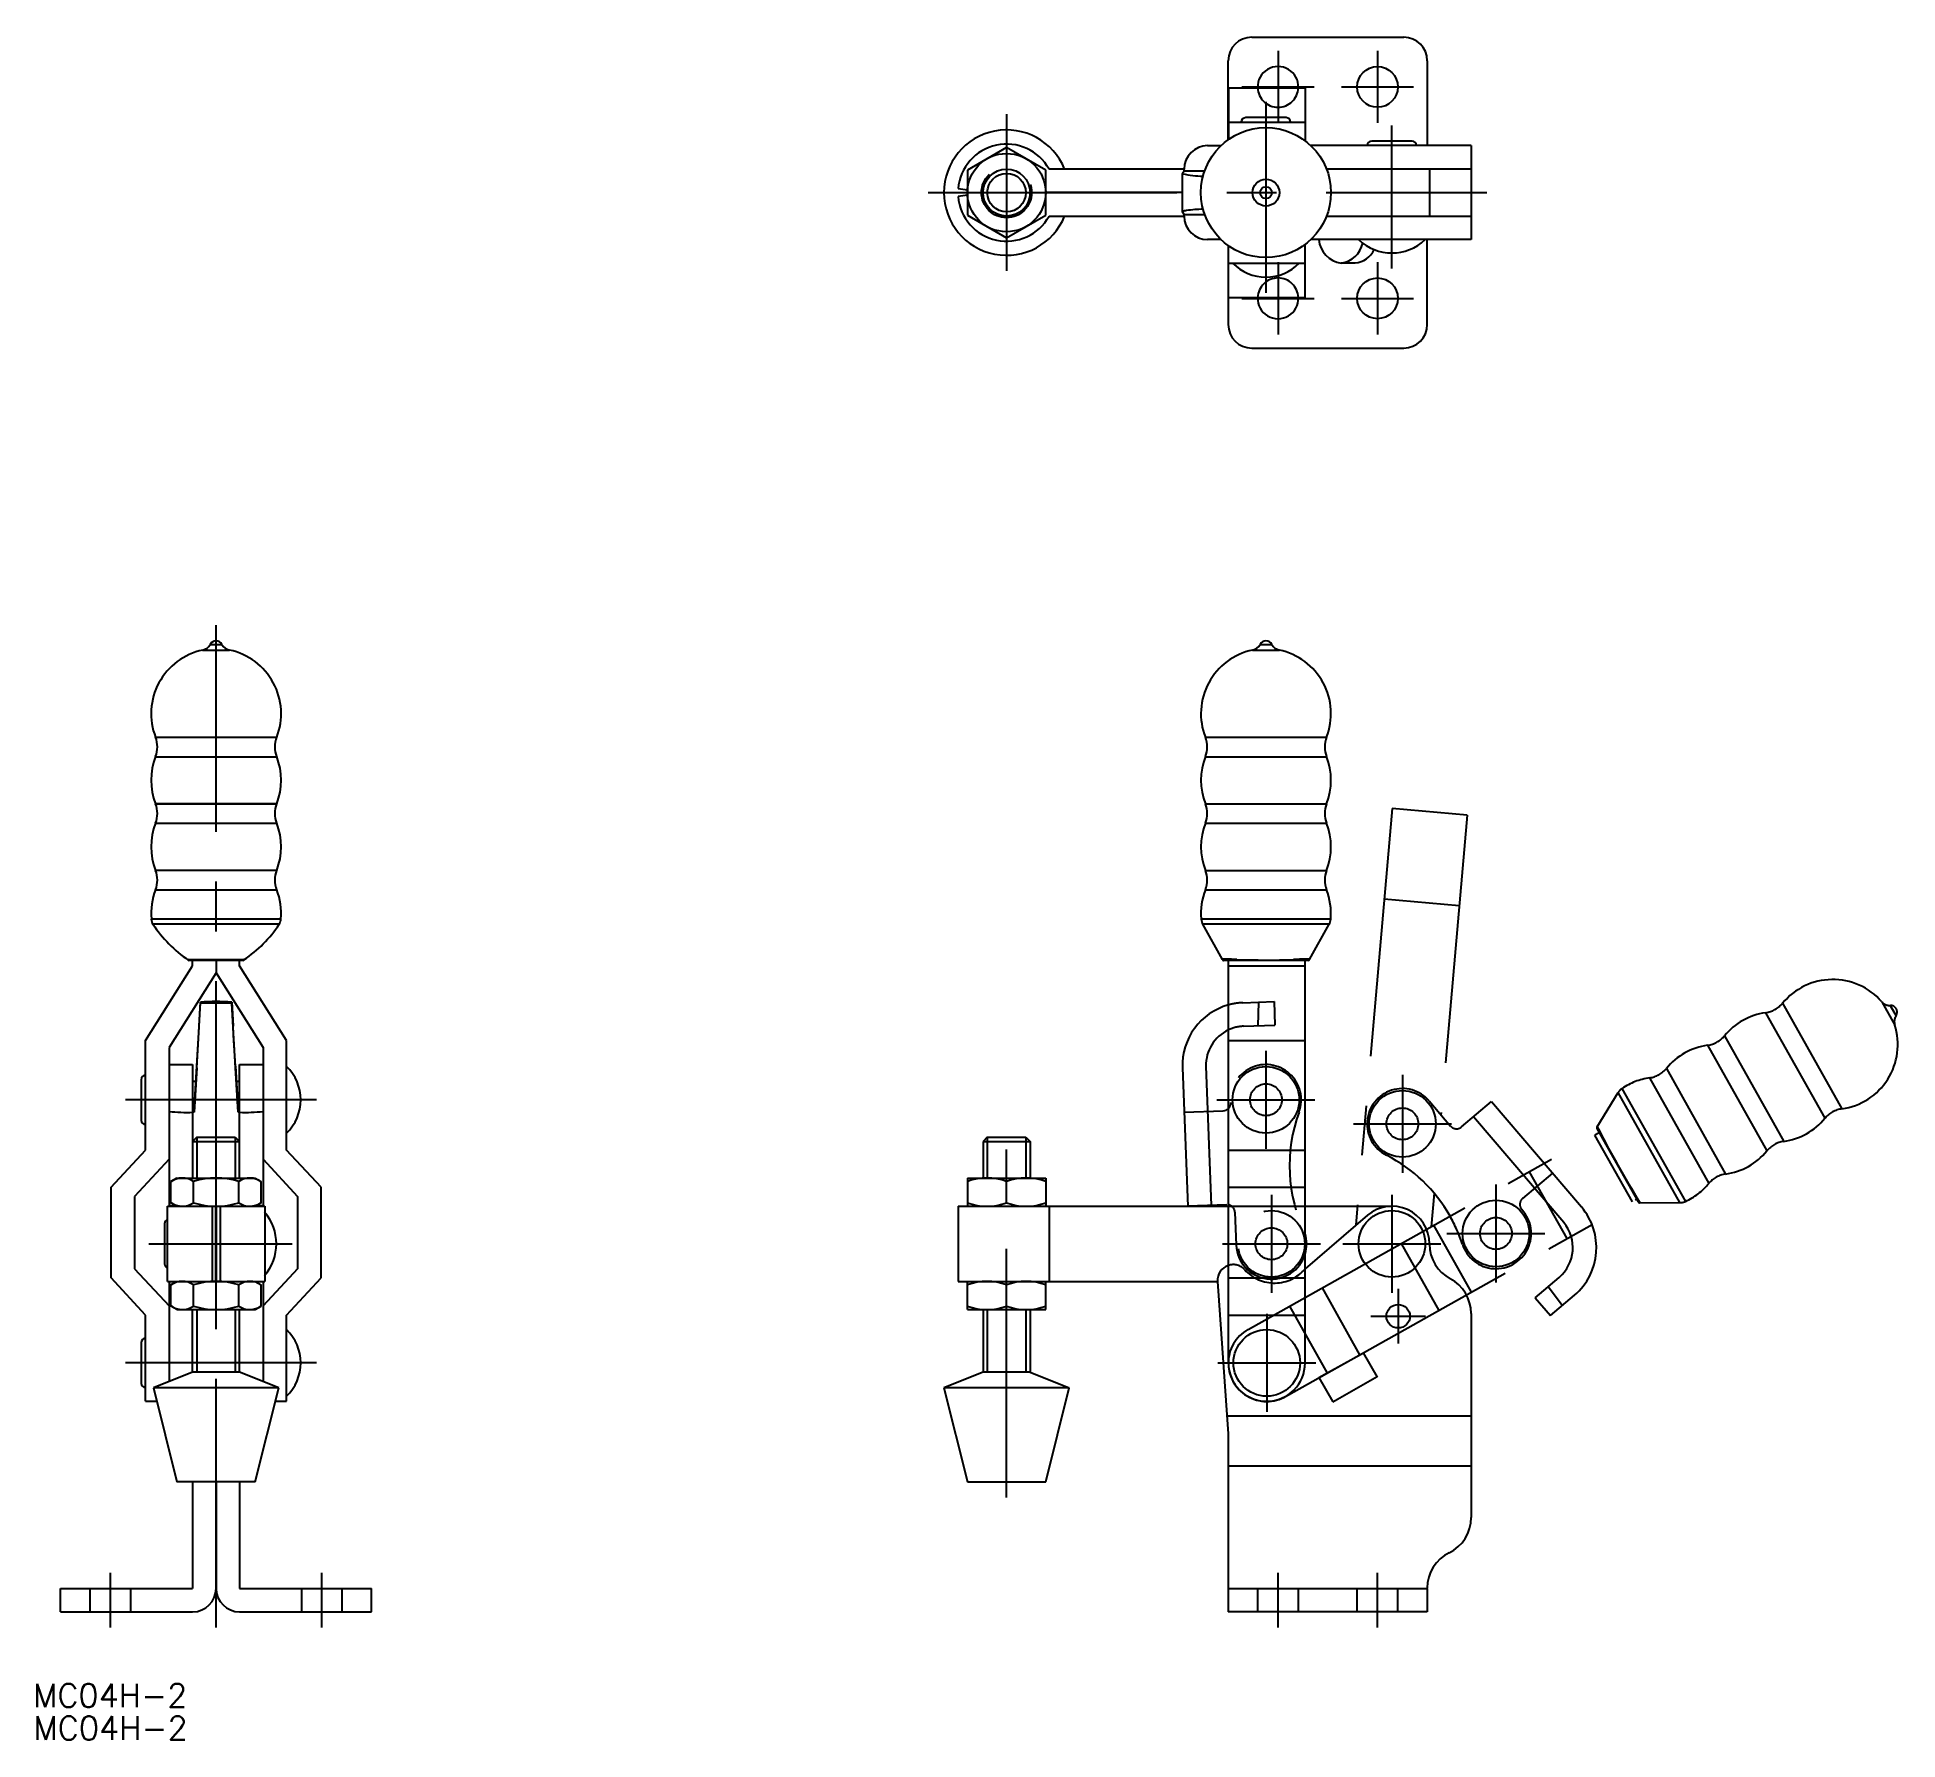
# Model space of a CAD drawing. Extents: x -152 to 85, y -16 to 201.
import ezdxf

# ---------------------------------------------------------------- set-up
doc = ezdxf.new("R2010")
doc.units = 0
for name, pattern in [('CENTER', [50.8, 31.75, -6.35, 6.35, -6.35]), ('DASHED', [19.05, 12.7, -6.35]), ('PHANTOM', [63.5, 31.75, -6.35, 6.35, -6.35, 6.35, -6.35])]:
    doc.linetypes.add(name, pattern=pattern)
doc.layers.get('0').update_dxf_attribs({"linetype": 'CONTINUOUS'})
doc.layers.add('CENTER', color=1, linetype='CENTER')
doc.styles.get("Standard").update_dxf_attribs({"font": 'txt.shx', "height": 3, "bigfont": 'bigfont.shx'})

# ---------------------------------------------------------------- blocks, each defined once
blk = doc.blocks.new('*U2')
at = {"color": 7, "linetype": 'CONTINUOUS'}
blk.add_text('MC04H-2', height=3, dxfattribs=at).set_placement((-152.55, -12.18))
blk = doc.blocks.new('*U3')
at = {"color": 7, "linetype": 'CONTINUOUS'}
blk.add_text('MC04H-2', height=3, dxfattribs=at).set_placement((-152.5, -16.34))

msp = doc.modelspace()

# ---------------------------------------------------------------- linework, layer by layer
at = {"color": 7, "linetype": 'CONTINUOUS'}
for p, q in [((3, 201.09), (22.4, 201.09)), ((0, 188), (0, 198.09)), ((25.4, 198.09), (25.4, 187.24)), ((0.01, 194.64), (9.81, 194.64)), ((0.01, 194.64), (0.01, 188.01)), ((9.81, 194.64), (9.81, 187.87)), ((0.01, 190.24), (9.81, 190.24)), ((7.39, 190.82), (2.24, 190.82)), ((23.46, 187.82), (18.31, 187.82)), ((-28.3, 187.01), (-33.3, 184.13)), ((-23.3, 184.13), (-28.3, 187.01)), ((-2.64, 187.24), (-0.92, 187.24)), ((31, 187.24), (10.55, 187.24)), ((31, 187.24), (31, 175.24)), ((-33.3, 184.13), (-33.3, 178.35)), ((-23.3, 178.35), (-23.3, 184.13)), ((-5.63, 184.24), (-22.88, 184.24)), ((-5.85, 183.71), (-5.63, 184.04)), ((-5.85, 178.79), (-5.85, 183.69)), ((-5.63, 184.04), (-5.63, 184.24)), ((-5.63, 184.04), (-3, 184.04)), ((31, 184.24), (12.55, 184.24)), ((25.69, 184.24), (25.69, 178.24)), ((-34.48, 181.75), (-33.3, 181.59)), ((-33.3, 180.93), (-34.48, 180.73)), ((-5.85, 181.24), (-23.3, 181.24)), ((13.11, 181.24), (31, 181.24)), ((-33.3, 178.35), (-28.3, 175.47)), ((-28.3, 175.47), (-23.3, 178.35)), ((-22.88, 178.24), (-5.63, 178.24)), ((-5.63, 178.44), (-5.85, 178.77)), ((-5.63, 178.44), (-3, 178.44)), ((-5.63, 178.24), (-5.63, 178.44)), ((12.55, 178.24), (31, 178.24)), ((-0.92, 175.24), (-2.64, 175.24)), ((0, 174.48), (0, 164.39)), ((0.01, 167.84), (0.01, 174.47)), ((9.81, 167.84), (9.81, 174.62)), ((31, 175.24), (10.55, 175.24)), ((25.4, 164.39), (25.4, 175.24)), ((0.01, 172.24), (9.81, 172.24)), ((16.2, 172.25), (14.41, 172.25)), ((0.01, 167.84), (9.81, 167.84)), ((3, 161.39), (22.4, 161.39)), ((-129.96, 123.54), (-128.45, 123.54)), ((4.06, 123.54), (5.56, 123.54)), ((-130.92, 122.82), (-127.49, 122.82)), ((3.1, 122.82), (6.53, 122.82)), ((-136.94, 111.68), (-121.47, 111.68)), ((-2.92, 111.68), (12.55, 111.68)), ((-136.94, 109.21), (-121.47, 109.21)), ((-2.92, 109.21), (12.55, 109.21)), ((-121.47, 103.18), (-136.94, 103.18)), ((-136.94, 103.18), (-121.47, 103.18)), ((-2.92, 103.18), (12.55, 103.18)), ((-136.94, 100.71), (-121.47, 100.71)), ((-136.94, 100.71), (-121.47, 100.71)), ((-2.92, 100.71), (12.55, 100.71)), ((-121.47, 94.68), (-136.94, 94.68)), ((-2.92, 94.68), (12.55, 94.68)), ((-136.94, 92.21), (-121.47, 92.21)), ((-2.92, 92.21), (12.55, 92.21)), ((-137.47, 88.49), (-120.94, 88.49)), ((-3.46, 88.49), (13.08, 88.49)), ((-121.14, 87.81), (-137.27, 87.81)), ((12.88, 87.81), (-3.25, 87.81)), ((-0.75, 83.31), (-3.25, 87.81)), ((10.37, 83.3), (12.88, 87.81)), ((-132.74, 83.34), (-132.76, 83.24)), ((-125.77, 83.2), (-132.64, 83.2)), ((-132.2, 82.51), (-132.2, 83.2)), ((-129.2, 83.2), (-129.2, 81.59)), ((-126.2, 82.51), (-126.2, 83.2)), ((-125.66, 83.33), (-125.65, 83.24)), ((-0.73, 83.33), (-0.74, 83.3)), ((10.2, 83.2), (-0.57, 83.2)), ((0.01, 31.79), (0.01, 83.2)), ((9.81, 31.79), (9.81, 83.2)), ((10.36, 83.33), (10.37, 83.3)), ((-138.2, 72.97), (-132.2, 82.51)), ((-129.2, 81.59), (-135.2, 72.05)), ((-129.2, 81.59), (-123.2, 72.05)), ((-120.2, 72.97), (-126.2, 82.51)), ((0.01, 82.51), (9.81, 82.51)), ((-131.54, 71.75), (-131.24, 77.05)), ((-131.38, 74.85), (-131.2, 77.86)), ((-131.24, 77.05), (-131.2, 77.78)), ((-131.2, 77.78), (-131.2, 77.86)), ((-131.2, 77.78), (-127.2, 77.78)), ((-127.2, 77.78), (-127.2, 77.86)), ((-127.2, 77.86), (-127.03, 74.85)), ((-127.2, 77.69), (-127.2, 77.78)), ((-127.12, 76.15), (-127.2, 77.69)), ((-126.74, 69.49), (-127.12, 76.15)), ((-131.67, 69.67), (-131.38, 74.71)), ((-131.38, 74.79), (-131.38, 74.85)), ((-131.38, 74.71), (-131.38, 74.79)), ((-127.03, 74.85), (-127.03, 74.79)), ((-126.97, 73.65), (-127.03, 74.79)), ((-126.74, 69.67), (-126.97, 73.65)), ((-138.2, 58.97), (-138.2, 72.97)), ((-135.2, 72.05), (-135.2, 51.8)), ((-131.67, 69.49), (-131.54, 71.75)), ((-123.2, 72.05), (-123.2, 51.8)), ((-120.2, 58.97), (-120.2, 72.97)), ((0.01, 72.97), (9.81, 72.97)), ((-135.2, 69.89), (-132.2, 69.89)), ((-132.2, 69.89), (-132.2, 63.9)), ((-132, 63.9), (-131.67, 69.67)), ((-131.67, 69.49), (-132, 63.79)), ((-131.67, 69.67), (-131.67, 69.67)), ((-126.74, 69.67), (-126.4, 63.9)), ((-126.74, 69.67), (-126.74, 69.67)), ((-126.4, 63.79), (-126.74, 69.49)), ((-126.2, 63.9), (-126.2, 69.89)), ((-126.2, 69.89), (-123.2, 69.89)), ((-5.85, 69.49), (-5.18, 51.8)), ((-2.85, 69.67), (-2.18, 51.91)), ((-138.78, 67.96), (-138.78, 62.81)), ((-132.2, 67.79), (-131.78, 67.79)), ((-126.63, 67.79), (-126.2, 67.79)), ((-132.2, 63.9), (-132, 63.9)), ((-132.2, 63.79), (-132.2, 55.4)), ((-132, 63.79), (-132.2, 63.79)), ((-132, 63.79), (-132, 63.9)), ((-126.4, 63.9), (-126.2, 63.9)), ((-126.4, 63.79), (-126.4, 63.9)), ((-126.2, 63.79), (-126.4, 63.79)), ((-126.2, 55.4), (-126.2, 63.79)), ((-5.63, 63.79), (-0.63, 63.98)), ((-131.66, 60.6), (-132.2, 60.06)), ((-132.2, 60.06), (-126.2, 60.06)), ((-131.66, 60.6), (-126.75, 60.6)), ((-131.66, 60.6), (-126.75, 60.6)), ((-126.75, 60.6), (-126.2, 60.06)), ((-30.76, 60.6), (-31.3, 60.06)), ((-31.3, 60.06), (-31.3, 55.4)), ((-31.3, 60.06), (-25.3, 60.06)), ((-30.76, 60.6), (-25.84, 60.6)), ((-25.84, 60.6), (-25.3, 60.06)), ((-25.3, 60.06), (-25.3, 55.4)), ((-142.6, 54.22), (-138.2, 58.97)), ((-135.2, 57.79), (-139.6, 53.04)), ((-123.2, 57.79), (-118.8, 53.04)), ((-115.8, 54.22), (-120.2, 58.97)), ((0.01, 58.97), (9.81, 58.97)), ((-134.2, 55.4), (-134.98, 54.95)), ((-134.98, 52.25), (-134.98, 54.95)), ((-134.2, 55.4), (-124.2, 55.4)), ((-132.09, 52.25), (-132.09, 54.95)), ((-126.32, 52.25), (-126.32, 54.95)), ((-124.2, 55.4), (-123.43, 54.95)), ((-123.43, 52.25), (-123.43, 54.95)), ((-33.3, 55.4), (-33.3, 51.8)), ((-33.3, 55.4), (-23.3, 55.4)), ((-28.3, 52.25), (-28.3, 54.95)), ((-23.3, 55.4), (-23.3, 51.8)), ((-142.6, 42.64), (-142.6, 54.22)), ((-139.6, 53.04), (-139.6, 43.81)), ((-118.8, 53.04), (-118.8, 43.81)), ((-115.8, 42.64), (-115.8, 54.22)), ((0.01, 54.22), (9.81, 54.22)), ((-135.4, 42.2), (-135.4, 51.8)), ((-135.4, 51.8), (-123, 51.8)), ((-134.98, 52.25), (-134.2, 51.8)), ((-129.72, 51.8), (-129.72, 42.2)), ((-129.3, 51.8), (-129.3, 42.2)), ((-129.2, 51.8), (-129.2, 42.2)), ((-128.69, 51.8), (-128.69, 42.2)), ((-124.2, 51.8), (-123.43, 52.25)), ((-123, 51.8), (-123, 42.2)), ((-34.48, 51.8), (-34.48, 42.2)), ((-34.48, 51.8), (0.01, 51.8)), ((-22.88, 51.8), (-22.88, 42.2)), ((-0.18, 51.99), (-5.18, 51.8)), ((9.81, 51.8), (20.89, 51.8)), ((17.76, 50.64), (9.81, 43.81)), ((-135.78, 49.57), (-135.78, 44.43)), ((25.69, 46.95), (25.69, 47)), ((-139.6, 43.81), (-135.2, 39.06)), ((-118.8, 43.81), (-123.2, 39.06)), ((-138.2, 37.89), (-142.6, 42.64)), ((-135.4, 42.2), (-123, 42.2)), ((-135.2, 42.2), (-135.2, 29.4)), ((-135.2, 42.2), (-135.2, 42)), ((-134.98, 41.75), (-134.2, 42.2)), ((-134.98, 39.05), (-134.98, 41.75)), ((-132.09, 39.05), (-132.09, 41.75)), ((-126.32, 39.05), (-126.32, 41.75)), ((-124.2, 42.2), (-123.43, 41.75)), ((-123.43, 39.05), (-123.43, 41.75)), ((-123.2, 42.2), (-123.2, 29.4)), ((-120.2, 37.89), (-115.8, 42.64)), ((-34.48, 42.2), (-1.37, 42.2)), ((-33.3, 38.6), (-33.3, 42.2)), ((-28.3, 39.05), (-28.3, 41.75)), ((-23.3, 38.6), (-23.3, 42.2)), ((-1.37, 42.2), (0, 22.75)), ((0.01, 42.64), (9.81, 42.64)), ((-134.2, 38.6), (-134.98, 39.05)), ((-134.2, 38.6), (-124.2, 38.6)), ((-132.2, 30.6), (-132.2, 38.6)), ((-126.2, 30.6), (-126.2, 38.6)), ((-124.2, 38.6), (-123.43, 39.05)), ((-33.3, 38.6), (-23.3, 38.6)), ((-31.3, 38.6), (-31.3, 30.6)), ((-25.3, 38.6), (-25.3, 30.6)), ((31, 38.12), (31, 12.03)), ((-138.2, 26.89), (-138.2, 37.89)), ((-120.2, 26.89), (-120.2, 37.89)), ((0.01, 37.89), (9.81, 37.89)), ((-138.78, 34.36), (-138.78, 29.21)), ((11.58, 29.91), (17.25, 33.09)), ((19.04, 29.99), (17.25, 33.09)), ((-132.2, 30.6), (-137.2, 28.6)), ((-121.2, 28.6), (-137.2, 28.6)), ((-137.2, 28.6), (-134.2, 16.6)), ((-126.2, 30.6), (-132.2, 30.6)), ((-121.2, 28.6), (-126.2, 30.6)), ((-124.2, 16.6), (-121.2, 28.6)), ((-31.3, 30.6), (-36.3, 28.6)), ((-20.3, 28.6), (-36.3, 28.6)), ((-36.3, 28.6), (-33.3, 16.6)), ((-25.3, 30.6), (-31.3, 30.6)), ((-25.3, 30.6), (-20.3, 28.6)), ((-23.3, 16.6), (-20.3, 28.6)), ((11.58, 29.91), (13.37, 26.81)), ((13.37, 26.81), (19, 30.06)), ((-138.2, 26.89), (-136.78, 26.89)), ((-121.63, 26.89), (-120.2, 26.89)), ((-0.16, 25.04), (31, 25.04)), ((0, 22.75), (0, 0)), ((0, 18.64), (31, 18.64)), ((-124.2, 16.6), (-134.2, 16.6)), ((-132.2, 16.6), (-132.2, 3)), ((-129.2, 16.6), (-129.2, 3)), ((-126.2, 16.6), (-126.2, 3)), ((-33.3, 16.6), (-23.3, 16.6)), ((-149.05, 0), (-149.05, 3)), ((-149.05, 3), (-132.2, 3)), ((-126.2, 3), (-109.35, 3)), ((-109.35, 0), (-109.35, 3)), ((0, 3), (25.4, 3)), ((25.4, 3), (25.4, 3.05)), ((25.4, 3), (25.4, 0)), ((-149.05, 0), (-132.2, 0)), ((-126.2, 0), (-109.35, 0)), ((25.4, 0), (0, 0))]:
    msp.add_line(p, q, dxfattribs=at)
at = {"color": 3, "linetype": 'PHANTOM'}
for p, q in [((20.93, 102.58), (16.28, 49.37)), ((30.5, 101.74), (20.93, 102.58)), ((30.5, 101.74), (27.15, 63.49)), ((29.48, 90.18), (19.92, 91.02)), ((68.6, 76.51), (76.17, 63.03)), ((70.75, 77.72), (78.32, 64.23)), ((83.41, 77.92), (85.09, 74.93)), ((84.51, 77.44), (85.25, 76.13)), ((61.19, 72.35), (68.76, 58.87)), ((63.34, 73.56), (70.91, 60.07)), ((55.93, 69.4), (63.49, 55.91)), ((22.23, 68.57), (22.23, 56.07)), ((50.26, 66.84), (58.36, 52.41)), ((53.78, 68.19), (61.34, 54.71)), ((25.65, 65.24), (28.38, 62.04)), ((29.79, 61.93), (33.59, 65.18)), ((33.59, 65.18), (45.08, 51.71)), ((47.07, 61.94), (49.77, 66.32)), ((57.66, 52.26), (49.77, 66.32)), ((15.98, 62.32), (28.48, 62.32)), ((42.84, 49.71), (31.31, 63.23)), ((47.1, 61.94), (47.07, 61.93)), ((2.52, 36.04), (47.35, 61.22)), ((46.75, 60.88), (51.54, 52.34)), ((47.06, 61.73), (52.33, 52.34)), ((41.38, 56.04), (37.57, 52.8)), ((38.43, 56.21), (43.22, 47.67)), ((7.68, 27.72), (52.14, 52.68)), ((26.27, 53.47), (25.9, 49.18)), ((34.17, 54.57), (34.17, 42.07)), ((52.51, 52.24), (57.66, 52.26)), ((52.51, 52.24), (52.53, 52.26)), ((26.22, 49.36), (31.01, 40.82)), ((27.92, 48.32), (40.42, 48.32)), ((42.84, 49.71), (42.84, 49.71)), ((42.84, 49.71), (42.84, 49.71)), ((22.08, 47.04), (26.87, 38.49)), ((11.98, 41.37), (16.77, 32.82)), ((39.19, 40.12), (42.23, 42.71)), ((40.85, 41.53), (42.66, 39.13)), ((41.13, 37.83), (44.18, 40.43)), ((7.83, 39.05), (12.63, 30.5)), ((39.19, 40.12), (41.13, 37.83))]:
    msp.add_line(p, q, dxfattribs=at)
at = {"color": 3, "linetype": 'DASHED'}
for p, q in [((1.84, 77.78), (5.84, 77.93)), ((3.84, 77.86), (3.77, 74.85)), ((5.84, 77.93), (5.95, 74.94)), ((1.96, 74.79), (5.95, 74.94)), ((0.01, 51.8), (9.81, 51.8)), ((0.85, 51.03), (1.01, 46.83)), ((-145.3, 3), (-145.3, 0)), ((-140.1, 0), (-140.1, 3)), ((-118.3, 3), (-118.3, 0)), ((-113.1, 0), (-113.1, 3)), ((3.75, 3), (3.75, 0)), ((8.95, 0), (8.95, 3)), ((16.45, 0), (16.45, 3)), ((21.65, 0), (21.65, 3))]:
    msp.add_line(p, q, dxfattribs=at)
at = {"color": 3, "linetype": 'CONTINUOUS'}
for p, q in [((-131.66, 60.6), (-131.66, 55.4)), ((-126.75, 60.6), (-126.75, 55.4)), ((-30.76, 60.6), (-30.76, 55.4)), ((-25.84, 60.6), (-25.84, 55.4)), ((-131.66, 38.6), (-131.66, 30.6)), ((-126.75, 38.6), (-126.75, 30.6)), ((-30.76, 38.6), (-30.76, 30.6)), ((-25.84, 38.6), (-25.84, 30.6))]:
    msp.add_line(p, q, dxfattribs=at)
at = {"color": 7, "linetype": 'CONTINUOUS'}
for centre, radius in [((19.05, 194.74), 2.6), ((4.81, 181.24), 8.3), ((-28.3, 181.24), 5), ((-28.3, 181.24), 3), ((4.81, 181.24), 1.71), ((4.81, 181.24), 0.75), ((19.05, 167.74), 2.6), ((4.81, 65.39), 4.25), ((20.89, 47), 4.25), ((21.69, 37.75), 1.5), ((4.91, 31.79), 4.25)]:
    msp.add_circle(centre, radius, dxfattribs=at)
at = {"color": 3, "linetype": 'DASHED'}
for centre, radius in [((-28.3, 181.24), 3.2), ((4.81, 65.39), 2.03), ((5.51, 47), 4.25), ((5.51, 47), 2.03)]:
    msp.add_circle(centre, radius, dxfattribs=at)
at = {"color": 3, "linetype": 'CONTINUOUS'}
msp.add_circle((-28.3, 181.24), 2.46, dxfattribs=at)
at = {"color": 3, "linetype": 'PHANTOM'}
for centre, radius in [((22.23, 62.32), 4.25), ((22.23, 62.32), 2.03), ((34.17, 48.32), 4.25), ((34.17, 48.32), 2.03)]:
    msp.add_circle(centre, radius, dxfattribs=at)
at = {"color": 7, "linetype": 'CONTINUOUS'}
for centre, radius, start, end in [((3, 198.09), 3, 90, 180), ((22.4, 198.09), 3, 0, 90), ((6.35, 194.74), 2.6, 357.7958, 182.2042), ((2.24, 190.24), 0.575, 90, 180), ((7.39, 190.24), 0.575, 0, 90), ((-28.3, 181.24), 8, 22.0243, 337.9757), ((18.31, 187.24), 0.575, 90, 180), ((23.46, 187.24), 0.575, 0, 90), ((-28.3, 181.24), 6.2, 28.9385, 175.2603), ((-2.63, 184.24), 3, 90.0204, 180.0204), ((-5.82, 183.69), 0.0302, 144.211, 217.1389), ((-5.77, 183.73), 0.102, 217.6856, 242.2297), ((-2.99, 196.93), 13.58, 258.0066, 269.069), ((-28.3, 181.24), 6.2, 184.7397, 331.0615), ((-5.82, 178.79), 0.0392, 130.3401, 176.1489), ((-5.82, 178.79), 0.0323, 181.2463, 214.5859), ((-5.72, 178.69), 0.177, 112.702, 131.6626), ((-5.03, 176.59), 2.38, 97.3991, 108.717), ((-2.63, 178.24), 3, 179.9796, 269.9796), ((-2.29, 155.21), 23.94, 92.2061, 97.2987), ((14.86, 175.51), 3.3, 184.7474, 262.1252), ((14.02, 175.43), 3.21, 277.007, 348.5511), ((15.9, 175.27), 3.03, 275.6267, 334.5568), ((20.89, 179.7), 6.16, 226.3972, 313.6028), ((4.81, 176.36), 5.92, 224.0918, 315.9082), ((6.35, 167.74), 2.6, 177.7958, 2.2042), ((3, 164.39), 3, 180, 270), ((22.4, 164.39), 3, 270, 0), ((-131.21, 124.21), 1.42, 281.9038, 332.1902), ((-129.2, 123.15), 0.848, 27.8098, 152.1902), ((-127.2, 124.21), 1.42, 207.8098, 258.0962), ((2.81, 124.21), 1.42, 281.9038, 332.1902), ((4.81, 123.15), 0.848, 27.8098, 152.1902), ((6.82, 124.21), 1.42, 207.8098, 258.0962), ((-129.2, 114.7), 8.3, 101.9038, 201.3207), ((-129.2, 114.7), 8.3, 338.6793, 78.0962), ((4.81, 114.7), 8.3, 101.9038, 201.3207), ((4.81, 114.7), 8.3, 338.6793, 78.0962), ((-140.09, 110.45), 3.39, 338.6793, 21.3207), ((-118.32, 110.45), 3.39, 158.6793, 201.3207), ((-6.08, 110.45), 3.39, 338.6793, 21.3207), ((15.7, 110.45), 3.39, 158.6793, 201.3207), ((-129.2, 106.2), 8.3, 158.6793, 201.3207), ((-129.2, 106.2), 8.3, 338.6793, 21.3207), ((4.81, 106.2), 8.3, 158.6793, 201.3207), ((4.81, 106.2), 8.3, 338.6793, 21.3207), ((-140.09, 101.95), 3.39, 338.6793, 21.3207), ((-118.32, 101.95), 3.39, 158.6793, 201.3207), ((-6.08, 101.95), 3.39, 338.6793, 21.3207), ((15.7, 101.95), 3.39, 158.6793, 201.3207), ((-129.2, 97.7), 8.3, 158.6793, 201.3207), ((-129.2, 97.7), 8.3, 338.6793, 21.3207), ((4.81, 97.7), 8.3, 158.6793, 201.3207), ((4.81, 97.7), 8.3, 338.6793, 21.3207), ((-140.09, 93.45), 3.39, 338.6793, 21.3207), ((-118.32, 93.45), 3.39, 158.6793, 201.3207), ((-6.08, 93.45), 3.39, 338.6793, 21.3207), ((15.7, 93.45), 3.39, 158.6793, 201.3207), ((-129.2, 89.2), 8.3, 158.6793, 184.9156), ((-129.2, 89.2), 8.3, 355.0843, 21.3207), ((4.81, 89.2), 8.3, 158.6793, 184.9156), ((4.81, 89.2), 8.3, 355.0844, 21.3207), ((-135.78, 88.63), 1.7, 184.9156, 209.0405), ((-122.63, 88.63), 1.7, 330.9503, 355.0844), ((-1.76, 88.63), 1.7, 184.9156, 209.0666), ((11.39, 88.63), 1.7, 330.9334, 355.0844), ((-123.13, 97.25), 17, 213.754, 235.5104), ((-135.27, 97.25), 16.99, 304.496, 326.2486), ((-132.64, 83.4), 0.2, 231.9362, 269.9994), ((-129.12, 272.01), 188.71, 268.8996, 271.0498), ((-130.32, 83.3), 1.39, 178.917, 184.4146), ((-128.09, 83.3), 1.39, 355.585, 1.0831), ((-125.77, 83.4), 0.2, 270.0006, 308.0647), ((-0.57, 83.4), 0.2, 206.8278, 269.9273), ((-0.16, 61.17), 22.17, 86.742, 91.4792), ((-0.54, 83.4), 0.2, 199.5787, 269.9966), ((0.92, 83.31), 0.611, 177.4783, 190.2651), ((4.85, 194.75), 111.51, 268.072, 271.7889), ((9.77, 59.72), 23.62, 88.5739, 93.4977), ((8.7, 83.31), 0.611, 349.7348, 2.5217), ((10.17, 83.4), 0.2, 270.0034, 340.4211), ((10.2, 83.4), 0.198, 269.8788, 331.3748), ((-129.21, 51.45), 26.49, 85.6622, 94.3229), ((2.15, 69.79), 8, 105.4557, 182.163), ((2.15, 69.79), 5, 115.2386, 181.3608), ((-124.32, 65.39), 5.92, 314.0918, 45.9082), ((-138.2, 67.96), 0.575, 90, 180), ((-0.67, 64.98), 1, 272.163, 313.2276), ((-138.2, 62.81), 0.575, 180, 270), ((-132.95, 83.75), 19.97, 263.5278, 272.1493), ((-125.46, 83.75), 19.97, 267.8507, 276.4722), ((-133.5, 52.94), 2.46, 54.9063, 126.8472), ((-129.2, 45.85), 9.55, 72.4121, 107.5879), ((-124.92, 52.98), 2.42, 52.2179, 125.3577), ((-30.8, 48.18), 7.22, 69.7438, 110.2562), ((-25.8, 48.18), 7.22, 69.7438, 110.2562), ((-133.51, 54.27), 2.47, 233.408, 305.0213), ((-124.9, 54.28), 2.48, 235.0913, 306.1975), ((-135.2, 49.57), 0.575, 110.3544, 180), ((-134.33, 56.47), 4.64, 259.1376, 270.8962), ((-129.2, 61.35), 9.55, 252.412, 287.588), ((-124.15, 57.28), 5.45, 269.9767, 279.9895), ((-127.67, 47), 6.16, 319.1647, 40.8353), ((-30.8, 59.02), 7.22, 249.7438, 290.2562), ((-25.8, 59.02), 7.22, 249.7438, 290.2562), ((20.89, 47), 4.8, 0, 130.662), ((5.51, 47), 4.5, 343.0947, 16.9053), ((30.69, 46.95), 5, 180, 242.0425), ((-135.2, 44.43), 0.575, 180, 249.6456), ((0.63, 42.34), 2, 107.799, 184.0288), ((-133.53, 39.64), 2.56, 55.6157, 124.3843), ((-129.2, 32.62), 9.58, 72.4639, 107.5361), ((-124.89, 39.68), 2.52, 54.5665, 124.5685), ((-30.8, 34.98), 7.22, 69.7438, 110.2562), ((-25.8, 34.98), 7.22, 69.7438, 110.2562), ((26, 38.12), 5, 0, 62.0425), ((-133.5, 41.04), 2.44, 232.6549, 305.2347), ((-129.2, 48.15), 9.55, 252.412, 287.588), ((-124.9, 41.07), 2.47, 234.9922, 306.5448), ((-30.8, 45.82), 7.22, 249.7438, 290.2562), ((-25.8, 45.82), 7.22, 249.7438, 290.2562), ((-124.32, 31.79), 5.92, 314.0918, 45.9082), ((-138.2, 34.36), 0.575, 90, 180), ((4.91, 31.79), 4.9, 180, 0), ((-138.2, 29.21), 0.575, 180, 270), ((26, 12.03), 5, 296.1039, 0), ((30.4, 3.05), 5, 116.1039, 180), ((-132.2, 3), 3, 270, 0), ((-126.2, 3), 3, 180, 270)]:
    msp.add_arc(centre, radius, start, end, dxfattribs=at)
at = {"color": 3, "linetype": 'DASHED'}
for centre, radius, start, end in [((6.35, 194.74), 2.6, 182.2042, 357.7958), ((6.35, 167.74), 2.6, 2.2042, 177.7958), ((2.15, 69.79), 8, 92.163, 105.4557), ((2.15, 69.79), 5, 92.163, 115.2386), ((4.81, 65.39), 4.5, 339.6227, 184.2469), ((-0.67, 64.98), 1, 313.2276, 4.2469), ((27.62, 56.98), 19.8, 159.7977, 205.9716), ((-0.15, 50.99), 1, 2.163, 80.785), ((5.51, 47), 4.5, 182.163, 343.0947), ((0.63, 42.34), 2, 41.7414, 107.799), ((5.9, 47.11), 5.12, 222.2671, 319.8736)]:
    msp.add_arc(centre, radius, start, end, dxfattribs=at)
at = {"color": 3, "linetype": 'PHANTOM'}
for centre, radius, start, end in [((77.17, 72.45), 8.3, 41.2068, 140.6237), ((69.75, 68.29), 8.3, 97.9823, 140.6237), ((68.13, 79.87), 3.39, 277.9823, 320.6237), ((84.48, 78.85), 1.42, 221.2068, 271.4933), ((84.54, 76.59), 0.848, 327.1128, 91.4933), ((86.44, 75.36), 1.42, 147.1128, 197.3992), ((77.17, 72.45), 8.3, 277.9823, 17.3992), ((62.34, 64.13), 8.3, 97.9823, 140.6237), ((60.72, 75.71), 3.39, 277.9823, 320.6237), ((53.31, 71.55), 3.39, 277.9823, 320.6237), ((22.23, 62.32), 4.5, 40.4466, 242.9869), ((51.22, 65.43), 1.7, 124.2186, 148.3696), ((54.93, 59.97), 8.3, 97.9823, 124.2186), ((78.79, 60.88), 3.39, 97.9823, 140.6237), ((29.14, 62.69), 1, 220.4466, 310.4466), ((47.24, 61.83), 0.2, 146.1308, 209.2303), ((47.25, 61.81), 0.2, 138.8817, 209.2996), ((195.41, 138.82), 167.06, 207.3993, 211.2047), ((69.75, 68.29), 8.3, 277.9823, 320.6237), ((47.89, 60.48), 0.611, 116.7813, 129.5681), ((71.38, 56.72), 3.39, 97.9823, 140.6237), ((11.33, 40.94), 19.5, 29.4722, 62.9869), ((62.34, 64.13), 8.3, 277.9823, 320.6237), ((54.93, 59.97), 8.3, 294.3874, 320.6237), ((63.96, 52.56), 3.39, 97.9823, 140.6237), ((38.22, 52.04), 1, 130.4466, 222.5306), ((51.7, 53.7), 0.611, 289.0378, 301.8247), ((52.49, 52.46), 0.2, 209.3064, 279.7241), ((52.51, 52.44), 0.2, 209.3031, 270.3167), ((57.65, 53.96), 1.7, 270.2364, 294.3874), ((11.33, 40.94), 19.5, 17.9063, 29.4722), ((34.17, 48.32), 4.5, 197.9063, 42.5306), ((38.99, 46.52), 8, 310.4466, 40.4466), ((38.99, 46.52), 5, 310.4466, 39.6445), ((4.91, 31.77), 4.9, 119.3033, 304.3018)]:
    msp.add_arc(centre, radius, start, end, dxfattribs=at)
at = {"layer": 'CENTER', "color": 1, "linetype": 'CENTER'}
for p, q in [((6.35, 199.34), (6.35, 190.14)), ((19.05, 199.34), (19.05, 190.14)), ((1.75, 194.74), (10.95, 194.74)), ((4.81, 192.82), (4.81, 168.44)), ((14.45, 194.74), (23.65, 194.74)), ((-28.3, 191.24), (-28.3, 171.24)), ((20.89, 171.54), (20.89, 189.82)), ((-38.3, 181.24), (33, 181.24)), ((6.35, 172.34), (6.35, 163.14)), ((19.05, 172.34), (19.05, 163.14)), ((1.75, 167.74), (10.95, 167.74)), ((14.45, 167.74), (23.65, 167.74)), ((-129.2, -2), (-129.2, 126)), ((4.81, 71.64), (4.81, 59.14)), ((-116.4, 65.39), (-140.78, 65.39)), ((-1.44, 65.39), (11.06, 65.39)), ((-28.3, 14.6), (-28.3, 62.6)), ((5.51, 53.25), (5.51, 40.75)), ((20.89, 53.25), (20.89, 40.75)), ((-137.78, 47), (-119.5, 47)), ((-0.74, 47), (11.76, 47)), ((14.64, 47), (27.14, 47)), ((21.69, 41.25), (21.69, 34.25)), ((4.91, 38.04), (4.91, 25.54)), ((18.19, 37.75), (25.19, 37.75)), ((-116.4, 31.79), (-140.78, 31.79)), ((-1.34, 31.79), (11.16, 31.79)), ((-142.7, -2), (-142.7, 5)), ((-115.7, -2), (-115.7, 5)), ((6.35, -2), (6.35, 5)), ((19.05, -2), (19.05, 5))]:
    msp.add_line(p, q, dxfattribs=at)

# ---------------------------------------------------------------- block references
at = {"color": 7, "linetype": 'CONTINUOUS'}
for name in ['*U2', '*U3']:
    msp.add_blockref(name, (0, 0), dxfattribs=at)

doc.saveas('drawing.dxf')
